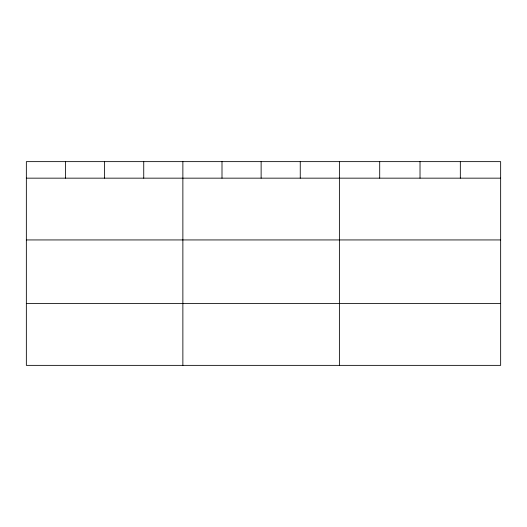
<?xml version="1.0" encoding="UTF-8"?>
<svg xmlns="http://www.w3.org/2000/svg" width="527" height="527" viewBox="0 0 527 527"><rect width="100%" height="100%" fill="white"/><g stroke="black" fill="none" stroke-linecap="round" stroke-linejoin="round"><path stroke-width="0.79" d="M500.65 239.937L500.65 161.637L26.35 161.637L26.35 365.363L500.65 365.363L500.65 239.937L26.35 239.937M26.35 178.159L500.65 178.159M26.35 303.585L500.65 303.585M460.334 161.637L460.334 178.159M420.019 161.637L420.019 178.159M379.703 161.637L379.703 178.159M339.388 161.637L339.388 365.363M300.258 161.637L300.258 178.159M261.128 161.637L261.128 178.159M221.999 161.637L221.999 178.159M182.869 161.637L182.869 365.363M143.739 161.637L143.739 178.159M104.609 161.637L104.609 178.159M65.48 161.637L65.48 178.159"/></g></svg>
